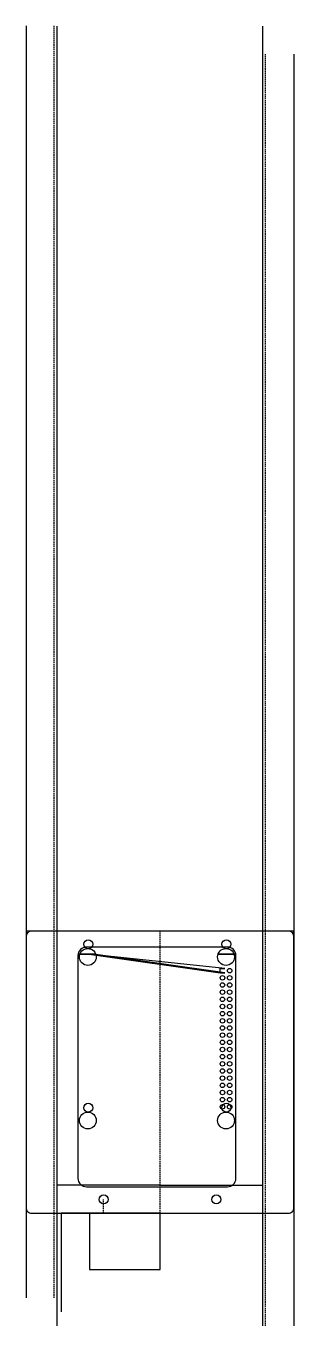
# Model space of a CAD drawing. Header units: millimetres. Extents: x -48 to 48, y -355 to 106.
import ezdxf

# ---------------------------------------------------------------- set-up
doc = ezdxf.new("R2010")
doc.units = ezdxf.units.MM
doc.linetypes.add('DASHED', pattern=[0.75, 0.5, -0.25])
doc.layers.get('0').update_dxf_attribs({"linetype": 'CONTINUOUS'})

msp = doc.modelspace()

# ---------------------------------------------------------------- linework, layer by layer
for p, q in [((-47.5, 106), (-47.5, -345)), ((-36.5, -355), (-36.5, 106)), ((36.42, -355), (36.42, 106)), ((47.42, 96), (47.42, -355)), ((-45.5, -215), (-47.5, -215)), ((47.5, -215), (45.5, -215)), ((47.5, -217), (47.5, -215)), ((21.34, -229.81), (22.94, -229.81)), ((0, -305), (-36.5, -305)), ((0, -305), (36.42, -305)), ((-25, -315), (-35, -315)), ((-35, -315), (-35, -350))]:
    msp.add_line(p, q)
at = {"linetype": 'DASHED'}
for p, q in [((-37.5, -345), (-37.5, 106)), ((37.42, -355), (37.42, 96)), ((0, -315), (0, -215)), ((0, -315), (0, -305)), ((-20, -315), (-20, -310.13)), ((0, -315), (-20, -315))]:
    msp.add_line(p, q, dxfattribs=at)
for points in [[(47.5, -217, 0.414214), (45.5, -215), (-45.5, -215, 0.414214), (-47.5, -217), (-47.5, -313, 0.414214), (-45.5, -315), (45.5, -315, 0.414214), (47.5, -313)], [(23.91, -220.64), (-26.09, -220.64, 0.414214), (-29.09, -223.64), (-29.09, -302.64, 0.414214), (-26.09, -305.64), (23.91, -305.64, 0.414214), (26.91, -302.64), (26.91, -223.64, 0.414214)]]:
    msp.add_lwpolyline(points, format="xyb", close=True)
for points in [[(-29.09, -223.14), (-26.09, -223.14)], [(-22.59, -223.14), (-28.59, -223.14)], [(-26.06, -223.14), (-27.66, -223.14)], [(-26.06, -223.14), (-27.66, -223.14)], [(-26.06, -223.14), (-27.66, -223.14)], [(-26.06, -223.14), (-27.66, -223.14)], [(-26.06, -223.14), (-27.66, -223.14)], [(-26.06, -223.14), (-27.66, -223.14)], [(-26.06, -223.14), (-27.66, -223.14)], [(-26.06, -223.14), (-27.66, -223.14)], [(-26.06, -223.14), (-27.66, -223.14)], [(-26.06, -223.14), (-27.66, -223.14)], [(21.34, -228.21), (22.94, -228.21), (-25.12, -223.14), (21.34, -229.81)], [(-23.52, -223.14), (-25.12, -223.14)], [(-23.52, -223.14), (-25.12, -223.14)], [(-23.52, -223.14), (-25.12, -223.14)], [(-23.52, -223.14), (-25.12, -223.14)], [(-23.52, -223.14), (-25.12, -223.14)], [(-23.52, -223.14), (-25.12, -223.14)], [(-23.52, -223.14), (-25.12, -223.14)], [(-23.52, -223.14), (-25.12, -223.14)], [(22.94, -229.81), (-23.52, -223.14)], [(26.41, -223.14), (20.41, -223.14)], [(23.91, -223.14), (26.91, -223.14)], [(0, -315), (-25, -315), (-25, -325), (-25, -335), (0, -335)]]:
    msp.add_lwpolyline(points, close=True)
for centre, radius in [((-25.59, -224.14), 3), ((-25.45, -219.62), 1.6), ((23.41, -224.14), 3), ((23.55, -219.62), 1.6), ((24.68, -229.01), 0.8), ((22.14, -231.55), 0.8), ((22.14, -234.09), 0.8), ((24.68, -231.55), 0.8), ((24.68, -234.09), 0.8), ((22.14, -236.63), 0.8), ((22.14, -239.17), 0.8), ((24.68, -236.63), 0.8), ((24.68, -239.17), 0.8), ((22.14, -241.71), 0.8), ((22.14, -244.25), 0.8), ((24.68, -241.71), 0.8), ((24.68, -244.25), 0.8), ((22.14, -246.79), 0.8), ((22.14, -249.33), 0.8), ((24.68, -246.79), 0.8), ((24.68, -249.33), 0.8), ((22.14, -251.87), 0.8), ((24.68, -251.87), 0.8), ((22.14, -254.41), 0.8), ((22.14, -256.95), 0.8), ((24.68, -254.41), 0.8), ((24.68, -256.95), 0.8), ((22.14, -259.49), 0.8), ((22.14, -262.03), 0.8), ((24.68, -259.49), 0.8), ((24.68, -262.03), 0.8), ((22.14, -264.57), 0.8), ((22.14, -267.11), 0.8), ((24.68, -264.57), 0.8), ((24.68, -267.11), 0.8), ((22.14, -269.65), 0.8), ((22.14, -272.19), 0.8), ((24.68, -269.65), 0.8), ((24.68, -272.19), 0.8), ((-25.45, -277.62), 1.6), ((22.14, -274.73), 0.8), ((22.14, -277.27), 0.8), ((23.55, -277.62), 1.6), ((24.68, -274.73), 0.8), ((24.68, -277.27), 0.8), ((-25.59, -282.14), 3), ((23.41, -282.14), 3), ((-20, -310.13), 1.6), ((20, -310.13), 1.6)]:
    msp.add_circle(centre, radius)

doc.saveas('drawing.dxf')
